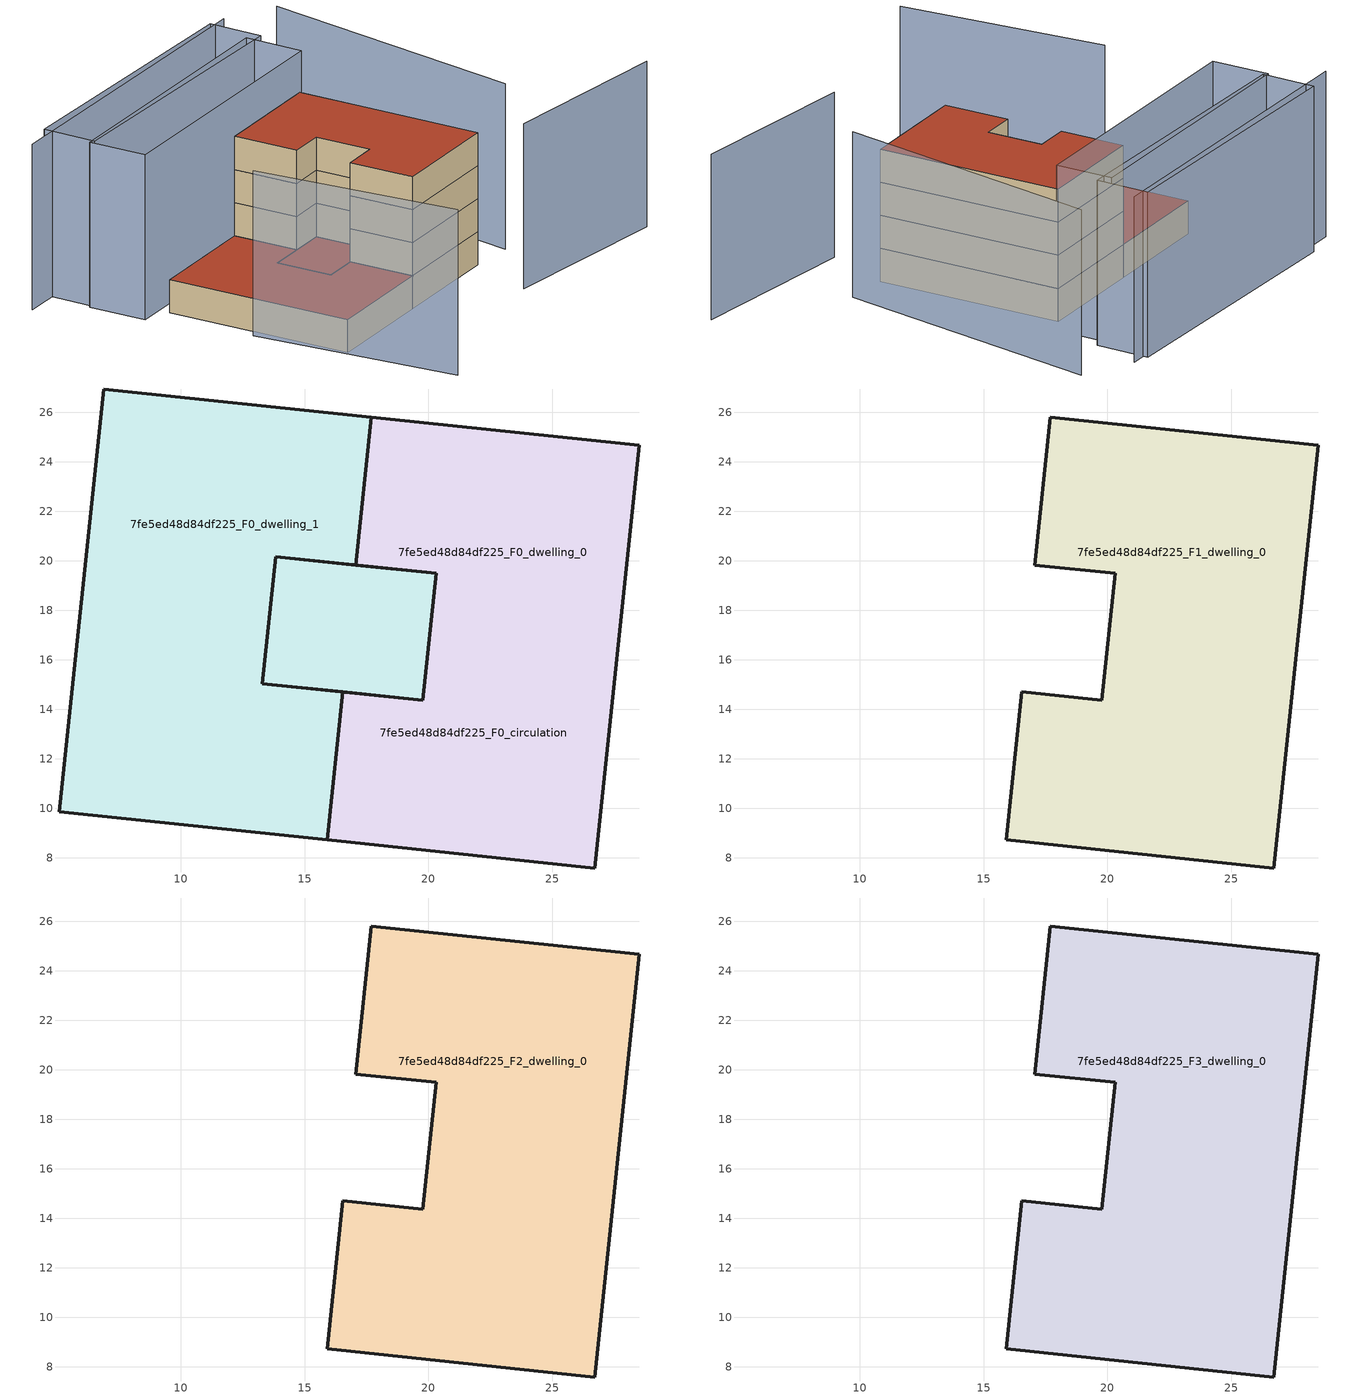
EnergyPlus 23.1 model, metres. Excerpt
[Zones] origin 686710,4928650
7fe5ed48d84df225_F0_dwelling_0
 floor ground (EU_floor_Construction): 28.51,24.67 26.72,7.59 15.91,8.72 16.54,14.7 19.78,14.36 20.32,19.49 17.07,19.83 17.7,25.8 z0; 20.32,19.49 19.78,14.36 16.54,14.7 13.29,15.04 13.83,20.17 z0
 wall outside (EU_wall_Construction): 26.72,7.59 28.51,24.67 17.7,25.8 17.07,19.83 20.32,19.49 19.78,14.36 16.54,14.7 15.91,8.72 26.72,7.59 z0:3
 roof outside (EU_floor_Construction): 19.78,14.36 20.32,19.49 13.83,20.17 13.29,15.04 16.54,14.7 z3
7fe5ed48d84df225_F0_dwelling_1
 floor ground (EU_floor_Construction): 17.7,25.8 17.07,19.83 13.83,20.17 13.39,15.93 13.29,15.04 16.54,14.7 15.91,8.72 5.1,9.86 6.89,26.94 z0; 20.32,19.49 19.78,14.36 16.54,14.7 13.29,15.04 13.39,15.93 13.83,20.17 z0
 wall outside (EU_wall_Construction): 5.1,9.86 15.91,8.72 16.54,14.7 13.29,15.04 13.83,20.17 17.07,19.83 17.7,25.8 6.89,26.94 5.1,9.86 z0:3
 roof outside (EU_roof_Construction): 19.78,14.36 20.32,19.49 13.83,20.17 13.39,15.93 13.29,15.04 16.54,14.7 z3; 15.91,8.72 16.54,14.7 13.29,15.04 13.39,15.93 13.83,20.17 17.07,19.83 17.7,25.8 6.89,26.94 5.1,9.86 z3
7fe5ed48d84df225_F0_circulation
 floor ground (EU_floor_Construction): 28.51,24.67 26.72,7.59 15.91,8.72 16.54,14.7 19.78,14.36 19.87,15.25 20.32,19.49 17.07,19.83 17.7,25.8 z0; 20.32,19.49 19.78,14.36 16.54,14.7 13.29,15.04 13.39,15.93 13.83,20.17 z0; 17.7,25.8 17.07,19.83 13.83,20.17 13.39,15.93 13.29,15.04 16.54,14.7 15.91,8.72 5.1,9.86 6.89,26.94 z0
 wall outside (EU_wall_Construction): 13.83,20.17 13.29,15.04 19.78,14.36 20.32,19.49 13.83,20.17 z0:3
 roof outside (EU_roof_Construction): 19.78,14.36 20.32,19.49 13.83,20.17 13.39,15.93 13.29,15.04 16.54,14.7 z3; 26.72,7.59 28.51,24.67 17.7,25.8 17.07,19.83 20.32,19.49 19.87,15.25 19.78,14.36 16.54,14.7 15.91,8.72 z3; 15.91,8.72 16.54,14.7 13.29,15.04 13.39,15.93 13.83,20.17 17.07,19.83 17.7,25.8 6.89,26.94 5.1,9.86 z3
7fe5ed48d84df225_F1_dwelling_0
 floor to 7fe5ed48d84df225_F0_dwelling_0 (EU_floor_Construction): 28.51,24.67 26.72,7.59 15.91,8.72 16.54,14.7 19.78,14.36 20.32,19.49 17.07,19.83 17.7,25.8 z3
 wall outside (EU_wall_Construction): 26.72,7.59 28.51,24.67 17.7,25.8 17.07,19.83 20.32,19.49 19.78,14.36 16.54,14.7 15.91,8.72 26.72,7.59 z3:6
7fe5ed48d84df225_F2_dwelling_0
 floor to 7fe5ed48d84df225_F1_dwelling_0 (EU_floor_Construction): 28.51,24.67 26.72,7.59 15.91,8.72 16.54,14.7 19.78,14.36 20.32,19.49 17.07,19.83 17.7,25.8 z6
 wall outside (EU_wall_Construction): 26.72,7.59 28.51,24.67 17.7,25.8 17.07,19.83 20.32,19.49 19.78,14.36 16.54,14.7 15.91,8.72 26.72,7.59 z6:9
7fe5ed48d84df225_F3_dwelling_0
 floor to 7fe5ed48d84df225_F2_dwelling_0 (EU_floor_Construction): 28.51,24.67 26.72,7.59 15.91,8.72 16.54,14.7 19.78,14.36 20.32,19.49 17.07,19.83 17.7,25.8 z9
 wall outside (EU_wall_Construction): 26.72,7.59 28.51,24.67 17.7,25.8 17.07,19.83 20.32,19.49 19.78,14.36 16.54,14.7 15.91,8.72 26.72,7.59 z9:12
 roof outside (EU_roof_Construction): 26.72,7.59 28.51,24.67 17.7,25.8 17.07,19.83 20.32,19.49 19.78,14.36 16.54,14.7 15.91,8.72 z12
shading: 5.2,18.54 4.49,-0.46 / 23.56,1.98 39.88,-2 / 30.71,6.85 38.19,31.03 / 33.85,33.95 2.85,37.68 / 30.3,25.3 4.65,28.18 / 4.65,28.18 5.24,33.49 / 5.24,33.49 30.9,30.61 / 30.9,30.61 30.3,25.3 / 31.85,29.71 5.52,33.17 / 5.52,33.17 6.16,38.05 / 6.16,38.05 32.49,34.59 / 32.49,34.59 31.85,29.71 z0:15
[Building]
EU S2 Campaign: North Axis=0; Terrain=City; Solar Distribution=FullExterior
[Site:Location]
Bologna: Latitude=44.5; Longitude=11.25; Time Zone=1; Elevation=37
[SizingPeriod:WeatherFileDays]
AnnualSizingPeriod: Begin Month=1; Begin Day of Month=1; End Month=12; End Day of Month=31; Day of Week for Start Day=Monday; Use Weather File Daylight Saving Period=No; Use Weather File Rain and Snow Indicators=No
[MATERIAL]
EU_InternalMass_Material: Roughness=MediumRough; Thickness=0.1; Conductivity=1; Density=1800; Specific Heat=900; Thermal Absorptance=0.9; Solar Absorptance=0.7; Visible Absorptance=0.7
[MATERIAL:NOMASS] Roughness=MediumRough; Thermal Absorptance=0.9; Solar Absorptance=0.7; Visible Absorptance=0.7
Name | Thermal Resistance
EU_wall_NoMass | 0.937881
EU_roof_NoMass | 0.548572
EU_floor_NoMass | 0.71348
[CONSTRUCTION]
EU_wall_Construction: EU_wall_NoMass
EU_roof_Construction: EU_roof_NoMass
EU_floor_Construction: EU_floor_NoMass
EU_InternalMass_Construction: EU_InternalMass_Material
[ZONE] Type=1; Multiplier=1; Ceiling Height=autocalculate; Floor Area=autocalculate; Part of Total Floor Area=Yes
Name | Volume
7fe5ed48d84df225_F0_dwelling_0 | 610.338
7fe5ed48d84df225_F1_dwelling_0; 7fe5ed48d84df225_F2_dwelling_0; 7fe5ed48d84df225_F3_dwelling_0 | 509.548
7fe5ed48d84df225_F0_dwelling_1 | 610.34
7fe5ed48d84df225_F0_circulation | 1119.89
[INTERNALMASS] Construction=EU_InternalMass_Construction
Name | Zone or ZoneList | Surface Area
7fe5ed48d84df225_F0_dwelling_0_EU_InternalMass | 7fe5ed48d84df225_F0_dwelling_0 | 169.85
7fe5ed48d84df225_F0_dwelling_1_EU_InternalMass | 7fe5ed48d84df225_F0_dwelling_1 | 169.85
7fe5ed48d84df225_F1_dwelling_0_EU_InternalMass | 7fe5ed48d84df225_F1_dwelling_0 | 373.233
7fe5ed48d84df225_F2_dwelling_0_EU_InternalMass | 7fe5ed48d84df225_F2_dwelling_0 | 373.233
7fe5ed48d84df225_F3_dwelling_0_EU_InternalMass | 7fe5ed48d84df225_F3_dwelling_0 | 373.233
[OTHEREQUIPMENT] Fuel Type=Electricity; Design Level Calculation Method=Watts/Area; Power per Zone Floor Area=1; Fraction Latent=0; Fraction Radiant=0; Fraction Lost=0; Carbon Dioxide Generation Rate=0; EndUse Subcategory=EU_Step8_InternalGains
Name | Zone or ZoneList or Space or SpaceList | Schedule
EU_Step8_InternalGain_7fe5ed48d84df225_F0_dwelling_0_f000 | 7fe5ed48d84df225_F0_dwelling_0 | EU_Step8_GainSchedule_7fe5ed48d84df225_F0_dwelling_0_f000
EU_Step8_InternalGain_7fe5ed48d84df225_F0_dwelling_1_f000 | 7fe5ed48d84df225_F0_dwelling_1 | EU_Step8_GainSchedule_7fe5ed48d84df225_F0_dwelling_1_f000
EU_Step8_InternalGain_7fe5ed48d84df225_F1_dwelling_0_f000 | 7fe5ed48d84df225_F1_dwelling_0 | EU_Step8_GainSchedule_7fe5ed48d84df225_F1_dwelling_0_f000
EU_Step8_InternalGain_7fe5ed48d84df225_F2_dwelling_0_f000 | 7fe5ed48d84df225_F2_dwelling_0 | EU_Step8_GainSchedule_7fe5ed48d84df225_F2_dwelling_0_f000
EU_Step8_InternalGain_7fe5ed48d84df225_F3_dwelling_0_f000 | 7fe5ed48d84df225_F3_dwelling_0 | EU_Step8_GainSchedule_7fe5ed48d84df225_F3_dwelling_0_f000
[ZONEINFILTRATION:DESIGNFLOWRATE]
EU_Circulation_Infiltration_7fe5ed48d84df225_F0_circulation: Zone or ZoneList or Space or SpaceList=7fe5ed48d84df225_F0_circulation; Schedule=EU_AlwaysOn; Design Flow Rate Calculation Method=Flow/Area; Flow Rate per Floor Area=0.0005; Constant Term Coefficient=1; Temperature Term Coefficient=0; Velocity Term Coefficient=0; Velocity Squared Term Coefficient=0
[ZONEVENTILATION:DESIGNFLOWRATE] Schedule=EU_AlwaysOn; Design Flow Rate Calculation Method=AirChanges/Hour; Air Changes per Hour=0.687892; Ventilation Type=Natural; Fan Pressure Rise=0; Fan Total Efficiency=1; Constant Term Coefficient=1; Temperature Term Coefficient=0; Velocity Term Coefficient=0; Velocity Squared Term Coefficient=0; Minimum Indoor Temperature=-100; Maximum Indoor Temperature=100; Delta Temperature=-100; Minimum Outdoor Temperature=-100; Maximum Outdoor Temperature=100; Maximum Wind Speed=40
Name | Zone or ZoneList or Space or SpaceList
EU_ConstantAir_7fe5ed48d84df225_F0_dwelling_0 | 7fe5ed48d84df225_F0_dwelling_0
EU_ConstantAir_7fe5ed48d84df225_F0_dwelling_1 | 7fe5ed48d84df225_F0_dwelling_1
EU_ConstantAir_7fe5ed48d84df225_F1_dwelling_0 | 7fe5ed48d84df225_F1_dwelling_0
EU_ConstantAir_7fe5ed48d84df225_F2_dwelling_0 | 7fe5ed48d84df225_F2_dwelling_0
EU_ConstantAir_7fe5ed48d84df225_F3_dwelling_0 | 7fe5ed48d84df225_F3_dwelling_0
[HVACTEMPLATE:THERMOSTAT] Constant Heating Setpoint=20; Constant Cooling Setpoint=50
EU_HeatOnly_7fe5ed48d84df225_F0_dwelling_0; EU_HeatOnly_7fe5ed48d84df225_F0_dwelling_1; EU_HeatOnly_7fe5ed48d84df225_F1_dwelling_0; EU_HeatOnly_7fe5ed48d84df225_F2_dwelling_0; EU_HeatOnly_7fe5ed48d84df225_F3_dwelling_0
[HVACTEMPLATE:ZONE:IDEALLOADSAIRSYSTEM] System Availability Schedule=EU_AlwaysOn; Maximum Heating Supply Air Temperature=50; Minimum Cooling Supply Air Temperature=13; Maximum Heating Supply Air Humidity Ratio=0.0156; Minimum Cooling Supply Air Humidity Ratio=0.0077; Heating Limit=NoLimit; Cooling Limit=NoLimit; Heating Availability Schedule=EU_AlwaysOn; Cooling Availability Schedule=EU_CoolingOff; Dehumidification Control Type=ConstantSensibleHeatRatio; Cooling Sensible Heat Ratio=0.7; Dehumidification Setpoint=60; Humidification Control Type=None; Humidification Setpoint=30; Outdoor Air Method=None; Outdoor Air Flow Rate per Person=0.00944; Outdoor Air Flow Rate per Zone Floor Area=0; Outdoor Air Flow Rate per Zone=0; Demand Controlled Ventilation Type=None; Outdoor Air Economizer Type=NoEconomizer; Heat Recovery Type=None; Sensible Heat Recovery Effectiveness=0.7; Latent Heat Recovery Effectiveness=0.65
Name | Template Thermostat
7fe5ed48d84df225_F0_dwelling_0 | EU_HeatOnly_7fe5ed48d84df225_F0_dwelling_0
7fe5ed48d84df225_F0_dwelling_1 | EU_HeatOnly_7fe5ed48d84df225_F0_dwelling_1
7fe5ed48d84df225_F1_dwelling_0 | EU_HeatOnly_7fe5ed48d84df225_F1_dwelling_0
7fe5ed48d84df225_F2_dwelling_0 | EU_HeatOnly_7fe5ed48d84df225_F2_dwelling_0
7fe5ed48d84df225_F3_dwelling_0 | EU_HeatOnly_7fe5ed48d84df225_F3_dwelling_0
[SIZING:ZONE] Zone Cooling Design Supply Air Temperature Input Method=SupplyAirTemperature; Zone Cooling Design Supply Air Temperature=13; Zone Heating Design Supply Air Temperature Input Method=SupplyAirTemperature; Zone Heating Design Supply Air Temperature=50; Zone Cooling Design Supply Air Humidity Ratio=0.008; Zone Heating Design Supply Air Humidity Ratio=0.008; Cooling Design Air Flow Method=DesignDay; Cooling Design Air Flow Rate=0; Cooling Minimum Air Flow per Zone Floor Area=0.000762; Cooling Minimum Air Flow=0; Cooling Minimum Air Flow Fraction=0.2; Heating Design Air Flow Method=DesignDay; Heating Design Air Flow Rate=0; Heating Maximum Air Flow per Zone Floor Area=0.002032; Heating Maximum Air Flow=0.141576; Heating Maximum Air Flow Fraction=0.3; Account for Dedicated Outdoor Air System=No; Dedicated Outdoor Air System Control Strategy=NeutralSupplyAir; Dedicated Outdoor Air Low Setpoint Temperature for Design=autosize; Dedicated Outdoor Air High Setpoint Temperature for Design=autosize; Zone Load Sizing Method=Sensible Load Only No Latent Load; Zone Latent Cooling Design Supply Air Humidity Ratio Input Method=HumidityRatioDifference; Zone Cooling Design Supply Air Humidity Ratio Difference=0.005; Zone Latent Heating Design Supply Air Humidity Ratio Input Method=HumidityRatioDifference; Zone Humidification Design Supply Air Humidity Ratio Difference=0.005
7fe5ed48d84df225_F0_dwelling_0; 7fe5ed48d84df225_F0_dwelling_1; 7fe5ed48d84df225_F1_dwelling_0; 7fe5ed48d84df225_F2_dwelling_0; 7fe5ed48d84df225_F3_dwelling_0
[SCHEDULE:CONSTANT]
Name | Hourly Value
EU_AlwaysOn | 1
EU_CoolingOff | 0
[SCHEDULE:FILE] Column Number=1; Rows to Skip at Top=0; Number of Hours of Data=8760; Column Separator=Comma; Interpolate to Timestep=No; Minutes per Item=60; Adjust Schedule for Daylight Savings=Yes
Name | File
EU_Step8_GainSchedule_7fe5ed48d84df225_F0_dwelling_0_f000 | ../../schedules/7fe5ed48d84df225/7fe5ed48d84df225_F0_dwelling_0_f000_gain.csv
EU_Step8_GainSchedule_7fe5ed48d84df225_F0_dwelling_1_f000 | ../../schedules/7fe5ed48d84df225/7fe5ed48d84df225_F0_dwelling_1_f000_gain.csv
EU_Step8_GainSchedule_7fe5ed48d84df225_F1_dwelling_0_f000 | ../../schedules/7fe5ed48d84df225/7fe5ed48d84df225_F1_dwelling_0_f000_gain.csv
EU_Step8_GainSchedule_7fe5ed48d84df225_F2_dwelling_0_f000 | ../../schedules/7fe5ed48d84df225/7fe5ed48d84df225_F2_dwelling_0_f000_gain.csv
EU_Step8_GainSchedule_7fe5ed48d84df225_F3_dwelling_0_f000 | ../../schedules/7fe5ed48d84df225/7fe5ed48d84df225_F3_dwelling_0_f000_gain.csv
